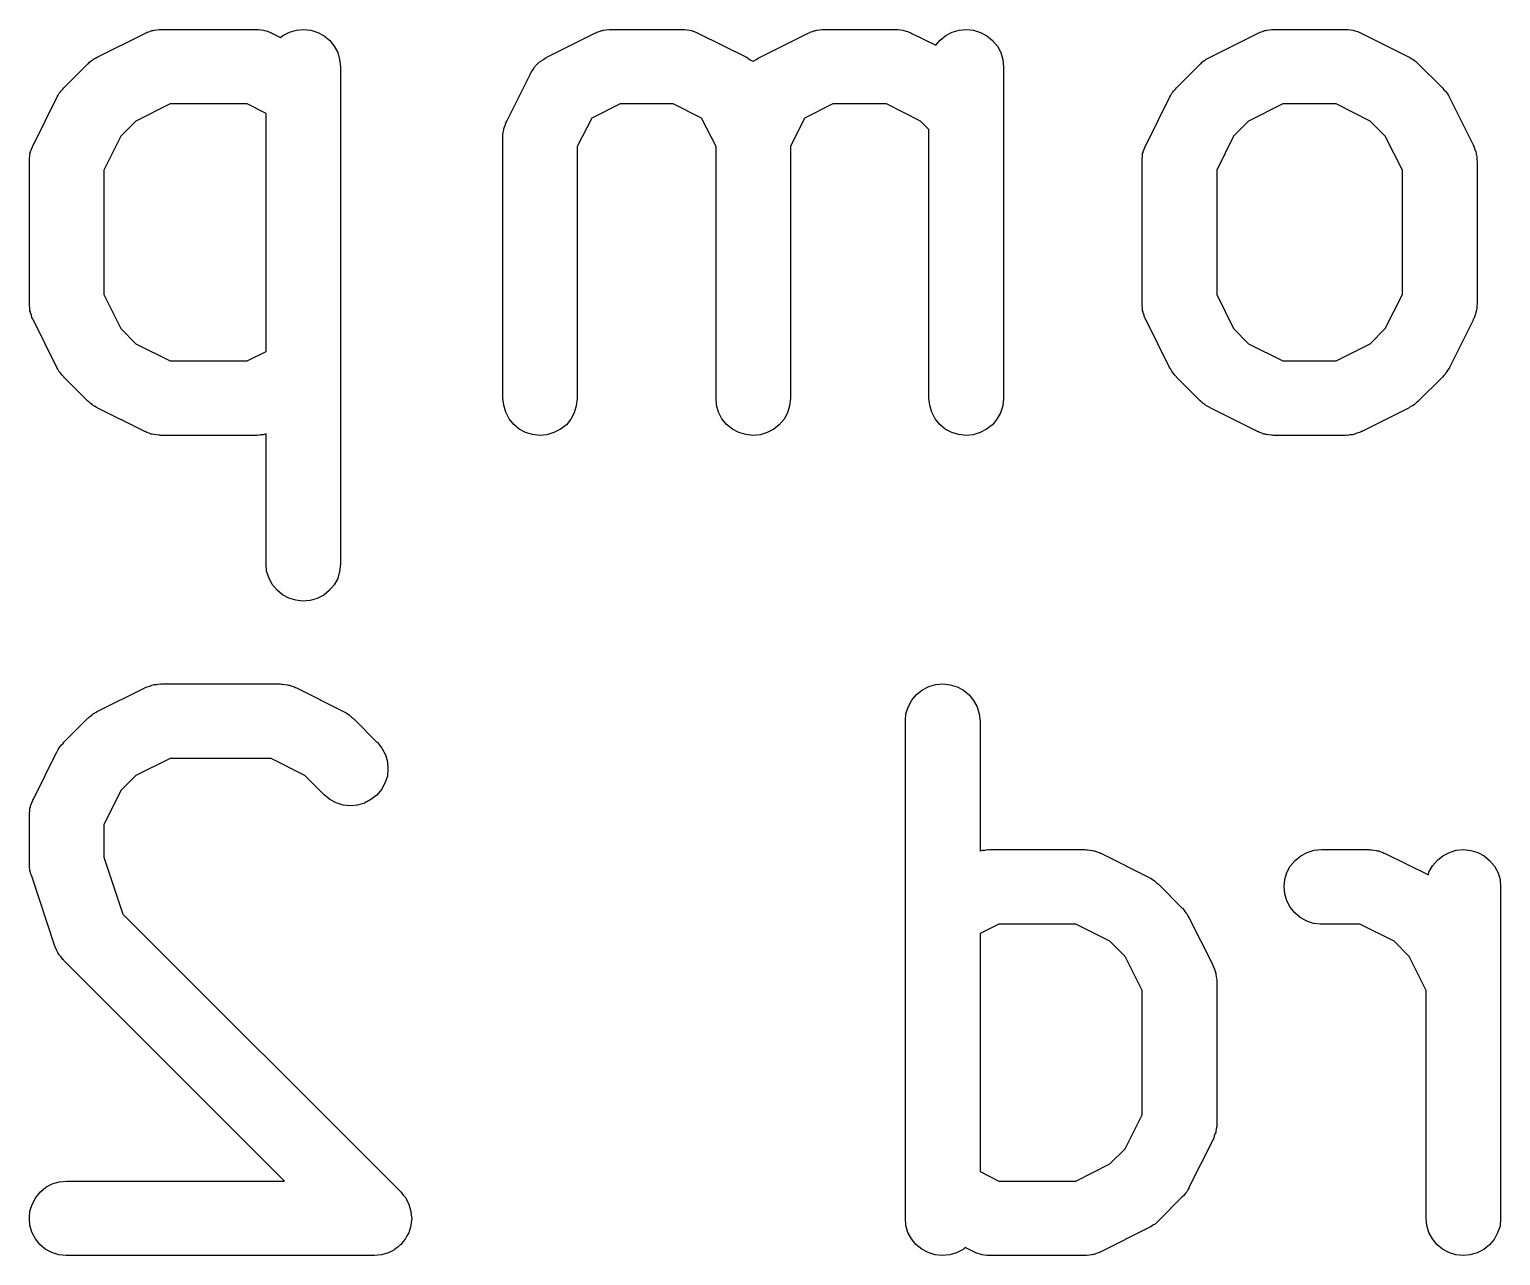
# Model space of a CAD drawing. Extents: x 100.5 to 168, y -113.9 to -51.5.
# Drawn here: x 110.491 to 113.45, y -81.462 to -78.996 of the extents above; entities that cross this region are included whole.
import ezdxf

# ---------------------------------------------------------------- set-up
doc = ezdxf.new("R2010")
doc.units = 0
doc.layers.add('BLACK', color=7, linetype='CONTINUOUS')

msp = doc.modelspace()

# ---------------------------------------------------------------- linework, layer by layer
at = {"layer": 'BLACK', "linetype": 'CONTINUOUS'}
for p, q in [((110.627, -79.0513), (110.723, -79.0036)), ((110.723, -79.0036), (110.724, -79.0032)), ((110.724, -79.0032), (110.726, -79.0024)), ((110.726, -79.0024), (110.728, -79.0014)), ((110.728, -79.0014), (110.733, -78.9999)), ((110.733, -78.9999), (110.737, -78.9981)), ((110.737, -78.9981), (110.74, -78.9978)), ((110.74, -78.9978), (110.742, -78.9971)), ((110.742, -78.9971), (110.747, -78.9966)), ((110.747, -78.9966), (110.752, -78.9958)), ((110.752, -78.9958), (110.754, -78.9959)), ((110.754, -78.9959), (110.756, -78.9957)), ((110.756, -78.9957), (110.947, -78.9957)), ((110.947, -78.9957), (110.948, -78.9957)), ((110.948, -78.9957), (110.95, -78.996)), ((110.95, -78.996), (110.952, -78.9959)), ((110.952, -78.9959), (110.957, -78.9968)), ((110.957, -78.9968), (110.962, -78.9974)), ((110.962, -78.9974), (110.964, -78.998)), ((110.964, -78.998), (110.967, -78.9984)), ((110.967, -78.9984), (110.971, -79.0002)), ((110.971, -79.0002), (110.976, -79.0018)), ((110.976, -79.0018), (110.978, -79.0028)), ((110.978, -79.0028), (110.98, -79.0036)), ((110.98, -79.0036), (110.996, -79.0117)), ((111.001, -79.008), (111.014, -79.0012)), ((111.014, -79.0012), (111.028, -78.997)), ((111.028, -78.997), (111.042, -78.9957)), ((111.042, -78.9957), (111.057, -78.9972)), ((111.057, -78.9972), (111.071, -79.0016)), ((111.071, -79.0016), (111.084, -79.0085)), ((111.532, -79.0513), (111.627, -79.0036)), ((111.627, -79.0036), (111.628, -79.0032)), ((111.628, -79.0032), (111.63, -79.0024)), ((111.63, -79.0024), (111.632, -79.0014)), ((111.632, -79.0014), (111.637, -78.9999)), ((111.637, -78.9999), (111.642, -78.9981)), ((111.642, -78.9981), (111.644, -78.9978)), ((111.644, -78.9978), (111.646, -78.9971)), ((111.646, -78.9971), (111.651, -78.9966)), ((111.651, -78.9966), (111.657, -78.9958)), ((111.657, -78.9958), (111.659, -78.9959)), ((111.659, -78.9959), (111.661, -78.9957)), ((111.661, -78.9957), (111.804, -78.9957)), ((111.804, -78.9957), (111.805, -78.9957)), ((111.805, -78.9957), (111.807, -78.996)), ((111.807, -78.996), (111.809, -78.9959)), ((111.809, -78.9959), (111.814, -78.9968)), ((111.814, -78.9968), (111.819, -78.9974)), ((111.819, -78.9974), (111.822, -78.998)), ((111.822, -78.998), (111.824, -78.9984)), ((111.824, -78.9984), (111.828, -79.0002)), ((111.828, -79.0002), (111.833, -79.0018)), ((111.833, -79.0018), (111.835, -79.0028)), ((111.835, -79.0028), (111.837, -79.0036)), ((111.837, -79.0036), (111.933, -79.0513)), ((111.961, -79.0513), (112.056, -79.0036)), ((112.056, -79.0036), (112.057, -79.0032)), ((112.057, -79.0032), (112.059, -79.0024)), ((112.059, -79.0024), (112.061, -79.0014)), ((112.061, -79.0014), (112.066, -78.9999)), ((112.066, -78.9999), (112.071, -78.9981)), ((112.071, -78.9981), (112.073, -78.9978)), ((112.073, -78.9978), (112.075, -78.9971)), ((112.075, -78.9971), (112.08, -78.9966)), ((112.08, -78.9966), (112.085, -78.9958)), ((112.085, -78.9958), (112.087, -78.9959)), ((112.087, -78.9959), (112.09, -78.9957)), ((112.09, -78.9957), (112.232, -78.9957)), ((112.232, -78.9957), (112.233, -78.9957)), ((112.233, -78.9957), (112.236, -78.996)), ((112.236, -78.996), (112.238, -78.9959)), ((112.238, -78.9959), (112.243, -78.9968)), ((112.243, -78.9968), (112.248, -78.9974)), ((112.248, -78.9974), (112.25, -78.998)), ((112.25, -78.998), (112.252, -78.9984)), ((112.252, -78.9984), (112.257, -79.0002)), ((112.257, -79.0002), (112.262, -79.0018)), ((112.262, -79.0018), (112.264, -79.0028)), ((112.264, -79.0028), (112.266, -79.0036)), ((112.266, -79.0036), (112.314, -79.0276)), ((112.334, -79.008), (112.347, -79.0012)), ((112.347, -79.0012), (112.361, -78.997)), ((112.361, -78.997), (112.376, -78.9957)), ((112.376, -78.9957), (112.39, -78.9972)), ((112.39, -78.9972), (112.404, -79.0016)), ((112.404, -79.0016), (112.417, -79.0085)), ((112.866, -79.0513), (112.961, -79.0036)), ((112.961, -79.0036), (112.962, -79.0032)), ((112.962, -79.0032), (112.964, -79.0024)), ((112.964, -79.0024), (112.966, -79.0014)), ((112.966, -79.0014), (112.971, -78.9999)), ((112.971, -78.9999), (112.975, -78.9981)), ((112.975, -78.9981), (112.978, -78.9978)), ((112.978, -78.9978), (112.98, -78.9971)), ((112.98, -78.9971), (112.985, -78.9966)), ((112.985, -78.9966), (112.99, -78.9958)), ((112.99, -78.9958), (112.992, -78.9959)), ((112.992, -78.9959), (112.994, -78.9957)), ((112.994, -78.9957), (113.137, -78.9957)), ((113.137, -78.9957), (113.138, -78.9957)), ((113.138, -78.9957), (113.14, -78.996)), ((113.14, -78.996), (113.143, -78.9959)), ((113.143, -78.9959), (113.148, -78.9968)), ((113.148, -78.9968), (113.153, -78.9974)), ((113.153, -78.9974), (113.155, -78.998)), ((113.155, -78.998), (113.157, -78.9984)), ((113.157, -78.9984), (113.162, -79.0002)), ((113.162, -79.0002), (113.167, -79.0018)), ((113.167, -79.0018), (113.169, -79.0028)), ((113.169, -79.0028), (113.171, -79.0036)), ((113.171, -79.0036), (113.266, -79.0513)), ((110.996, -79.0117), (111.001, -79.008)), ((111.084, -79.0085), (111.095, -79.0179)), ((111.095, -79.0179), (111.104, -79.0292)), ((111.104, -79.0292), (111.111, -79.0421)), ((112.314, -79.0276), (112.323, -79.0171)), ((112.323, -79.0171), (112.334, -79.008)), ((112.417, -79.0085), (112.428, -79.0179)), ((112.428, -79.0179), (112.438, -79.0292)), ((112.438, -79.0292), (112.445, -79.0421)), ((110.609, -79.0646), (110.612, -79.0619)), ((110.612, -79.0619), (110.615, -79.059)), ((110.615, -79.059), (110.618, -79.0574)), ((110.618, -79.0574), (110.62, -79.0554)), ((110.62, -79.0554), (110.624, -79.0535)), ((110.624, -79.0535), (110.627, -79.0513)), ((111.111, -79.0421), (111.115, -79.0561)), ((111.115, -79.0561), (111.117, -79.0707)), ((111.513, -79.0652), (111.517, -79.0611)), ((111.517, -79.0611), (111.519, -79.0602)), ((111.519, -79.0602), (111.52, -79.059)), ((111.52, -79.059), (111.525, -79.056)), ((111.525, -79.056), (111.529, -79.0528)), ((111.529, -79.0528), (111.531, -79.0521)), ((111.531, -79.0521), (111.532, -79.0513)), ((111.933, -79.0513), (111.934, -79.0517)), ((111.934, -79.0517), (111.935, -79.0526)), ((111.935, -79.0526), (111.936, -79.0533)), ((111.936, -79.0533), (111.941, -79.0566)), ((111.941, -79.0566), (111.946, -79.0597)), ((111.946, -79.0597), (111.947, -79.0605)), ((111.947, -79.0602), (111.948, -79.059)), ((111.947, -79.0605), (111.947, -79.0602)), ((111.948, -79.059), (111.953, -79.056)), ((111.953, -79.056), (111.958, -79.0528)), ((111.958, -79.0528), (111.959, -79.0521)), ((111.959, -79.0521), (111.961, -79.0513)), ((112.445, -79.0421), (112.449, -79.0561)), ((112.449, -79.0561), (112.45, -79.0707)), ((112.847, -79.0646), (112.85, -79.0619)), ((112.85, -79.0619), (112.853, -79.059)), ((112.853, -79.059), (112.856, -79.0574)), ((112.856, -79.0574), (112.858, -79.0554)), ((112.858, -79.0554), (112.862, -79.0535)), ((112.862, -79.0535), (112.866, -79.0513)), ((113.266, -79.0513), (113.267, -79.0517)), ((113.267, -79.0517), (113.27, -79.054)), ((113.27, -79.054), (113.274, -79.056)), ((113.274, -79.056), (113.277, -79.058)), ((113.277, -79.058), (113.279, -79.0597)), ((113.279, -79.0597), (113.282, -79.0626)), ((113.282, -79.0626), (113.285, -79.0653)), ((110.56, -79.1129), (110.608, -79.0653)), ((110.608, -79.0653), (110.609, -79.0646)), ((111.117, -79.0707), (111.117, -80.0707)), ((111.451, -79.18), (111.499, -79.0848)), ((111.499, -79.0839), (111.5, -79.0825)), ((111.499, -79.0848), (111.499, -79.0839)), ((111.5, -79.0825), (111.501, -79.081)), ((111.501, -79.081), (111.504, -79.0764)), ((111.504, -79.0764), (111.507, -79.0716)), ((111.507, -79.0716), (111.508, -79.0704)), ((111.508, -79.0704), (111.509, -79.0691)), ((111.509, -79.0691), (111.513, -79.0652)), ((112.45, -79.0707), (112.45, -79.7374)), ((112.798, -79.1129), (112.846, -79.0653)), ((112.846, -79.0653), (112.847, -79.0646)), ((113.285, -79.0653), (113.333, -79.1129)), ((110.551, -79.1242), (110.553, -79.1218)), ((110.553, -79.1218), (110.555, -79.1192)), ((110.555, -79.1192), (110.558, -79.1162)), ((110.558, -79.1162), (110.56, -79.1129)), ((112.789, -79.1242), (112.791, -79.1218)), ((112.791, -79.1218), (112.793, -79.1192)), ((112.793, -79.1192), (112.796, -79.1162)), ((112.796, -79.1162), (112.798, -79.1129)), ((113.333, -79.1129), (113.334, -79.1137)), ((113.334, -79.1137), (113.336, -79.117)), ((113.336, -79.117), (113.339, -79.12)), ((113.339, -79.12), (113.341, -79.1227)), ((113.341, -79.1227), (113.343, -79.1251)), ((110.499, -79.2276), (110.546, -79.1324)), ((110.546, -79.1324), (110.547, -79.1315)), ((110.547, -79.1315), (110.549, -79.1279)), ((110.549, -79.1279), (110.551, -79.1242)), ((110.774, -79.1457), (110.705, -79.18)), ((110.929, -79.1457), (110.774, -79.1457)), ((110.967, -79.1647), (110.929, -79.1457)), ((111.679, -79.1457), (111.622, -79.1742)), ((111.786, -79.1457), (111.679, -79.1457)), ((111.843, -79.1742), (111.786, -79.1457)), ((112.107, -79.1457), (112.05, -79.1742)), ((112.215, -79.1457), (112.107, -79.1457)), ((112.283, -79.18), (112.215, -79.1457)), ((112.737, -79.2276), (112.784, -79.1324)), ((112.784, -79.1324), (112.785, -79.1315)), ((112.785, -79.1315), (112.787, -79.1279)), ((112.787, -79.1279), (112.789, -79.1242)), ((113.012, -79.1457), (112.943, -79.18)), ((113.119, -79.1457), (113.012, -79.1457)), ((113.188, -79.18), (113.119, -79.1457)), ((113.343, -79.1251), (113.345, -79.1288)), ((113.345, -79.1288), (113.347, -79.1324)), ((113.347, -79.1324), (113.395, -79.2276)), ((110.705, -79.18), (110.675, -79.2104)), ((110.967, -79.6434), (110.967, -79.1647)), ((111.449, -79.184), (111.45, -79.1821)), ((111.45, -79.1821), (111.451, -79.18)), ((111.622, -79.1742), (111.593, -79.2313)), ((111.872, -79.2313), (111.843, -79.1742)), ((112.05, -79.1742), (112.022, -79.2313)), ((112.3, -79.197), (112.283, -79.18)), ((112.943, -79.18), (112.913, -79.2104)), ((113.218, -79.2104), (113.188, -79.18)), ((110.675, -79.2104), (110.641, -79.2789)), ((111.443, -79.2081), (111.444, -79.2031)), ((111.443, -79.2103), (111.443, -79.2081)), ((111.443, -79.2125), (111.443, -79.2103)), ((111.444, -79.2031), (111.445, -79.198)), ((111.445, -79.1959), (111.446, -79.1937)), ((111.445, -79.198), (111.445, -79.1959)), ((111.446, -79.1937), (111.448, -79.1889)), ((111.448, -79.1889), (111.449, -79.184)), ((112.3, -79.7374), (112.3, -79.197)), ((112.913, -79.2104), (112.879, -79.2789)), ((113.253, -79.2789), (113.218, -79.2104)), ((110.493, -79.2413), (110.495, -79.2365)), ((110.493, -79.2435), (110.493, -79.2413)), ((110.495, -79.2365), (110.497, -79.2316)), ((110.497, -79.2316), (110.498, -79.2297)), ((110.498, -79.2297), (110.499, -79.2276)), ((111.443, -79.2136), (111.443, -79.2125)), ((111.443, -79.7374), (111.443, -79.2136)), ((111.593, -79.2313), (111.593, -79.7374)), ((111.872, -79.7374), (111.872, -79.2313)), ((112.022, -79.2313), (112.022, -79.7374)), ((112.731, -79.2413), (112.733, -79.2365)), ((112.731, -79.2435), (112.731, -79.2413)), ((112.733, -79.2365), (112.735, -79.2316)), ((112.735, -79.2316), (112.736, -79.2297)), ((112.736, -79.2297), (112.737, -79.2276)), ((113.395, -79.2276), (113.395, -79.2286)), ((113.395, -79.2286), (113.396, -79.2307)), ((113.396, -79.2307), (113.397, -79.2326)), ((113.397, -79.2326), (113.398, -79.2375)), ((113.398, -79.2375), (113.4, -79.2423)), ((110.491, -79.2557), (110.492, -79.2507)), ((110.491, -79.2579), (110.491, -79.2557)), ((110.491, -79.2601), (110.491, -79.2579)), ((110.491, -79.2612), (110.491, -79.2601)), ((110.491, -79.5469), (110.491, -79.2612)), ((110.492, -79.2456), (110.493, -79.2435)), ((110.492, -79.2507), (110.492, -79.2456)), ((112.729, -79.2557), (112.73, -79.2507)), ((112.729, -79.2579), (112.729, -79.2557)), ((112.729, -79.2601), (112.729, -79.2579)), ((112.729, -79.2612), (112.729, -79.2601)), ((112.729, -79.5469), (112.729, -79.2612)), ((112.73, -79.2456), (112.731, -79.2435)), ((112.73, -79.2507), (112.73, -79.2456)), ((113.4, -79.2423), (113.401, -79.2445)), ((113.401, -79.2445), (113.401, -79.2466)), ((113.401, -79.2466), (113.402, -79.2517)), ((113.402, -79.2517), (113.402, -79.2568)), ((113.402, -79.2568), (113.402, -79.259)), ((113.402, -79.259), (113.403, -79.2612)), ((113.403, -79.2612), (113.403, -79.5469)), ((110.641, -79.2789), (110.641, -79.5292)), ((112.879, -79.2789), (112.879, -79.5292)), ((113.253, -79.5292), (113.253, -79.2789)), ((110.641, -79.5292), (110.675, -79.5977)), ((112.879, -79.5292), (112.913, -79.5977)), ((113.218, -79.5977), (113.253, -79.5292)), ((110.491, -79.5491), (110.491, -79.5469)), ((110.491, -79.5513), (110.491, -79.5491)), ((110.492, -79.5564), (110.491, -79.5513)), ((110.492, -79.5615), (110.492, -79.5564)), ((110.493, -79.5636), (110.492, -79.5615)), ((110.493, -79.5658), (110.493, -79.5636)), ((110.495, -79.5706), (110.493, -79.5658)), ((112.729, -79.5491), (112.729, -79.5469)), ((112.729, -79.5513), (112.729, -79.5491)), ((112.73, -79.5564), (112.729, -79.5513)), ((112.73, -79.5615), (112.73, -79.5564)), ((112.731, -79.5636), (112.73, -79.5615)), ((112.731, -79.5658), (112.731, -79.5636)), ((112.733, -79.5706), (112.731, -79.5658)), ((113.4, -79.5668), (113.398, -79.5716)), ((113.401, -79.5625), (113.4, -79.5646)), ((113.4, -79.5646), (113.4, -79.5668)), ((113.402, -79.5574), (113.401, -79.5625)), ((113.403, -79.548), (113.402, -79.5501)), ((113.402, -79.5501), (113.402, -79.5524)), ((113.402, -79.5524), (113.402, -79.5574)), ((113.403, -79.5469), (113.403, -79.548)), ((110.496, -79.5755), (110.495, -79.5706)), ((110.497, -79.5774), (110.496, -79.5755)), ((110.498, -79.5795), (110.497, -79.5774)), ((110.499, -79.5804), (110.498, -79.5795)), ((110.546, -79.6757), (110.499, -79.5804)), ((112.734, -79.5755), (112.733, -79.5706)), ((112.736, -79.5774), (112.734, -79.5755)), ((112.736, -79.5795), (112.736, -79.5774)), ((112.737, -79.5804), (112.736, -79.5795)), ((112.784, -79.6757), (112.737, -79.5804)), ((113.395, -79.5804), (113.347, -79.6757)), ((113.397, -79.5764), (113.395, -79.5784)), ((113.395, -79.5784), (113.395, -79.5804)), ((113.398, -79.5716), (113.397, -79.5764)), ((110.675, -79.5977), (110.705, -79.6281)), ((112.913, -79.5977), (112.943, -79.6281)), ((113.188, -79.6281), (113.218, -79.5977)), ((110.705, -79.6281), (110.774, -79.6624)), ((110.929, -79.6624), (110.967, -79.6434)), ((112.943, -79.6281), (113.012, -79.6624)), ((113.119, -79.6624), (113.188, -79.6281)), ((110.548, -79.6793), (110.546, -79.6757)), ((110.55, -79.683), (110.548, -79.6793)), ((110.552, -79.6854), (110.55, -79.683)), ((110.554, -79.6881), (110.552, -79.6854)), ((110.774, -79.6624), (110.929, -79.6624)), ((112.787, -79.6793), (112.784, -79.6757)), ((112.789, -79.683), (112.787, -79.6793)), ((112.79, -79.6854), (112.789, -79.683)), ((112.792, -79.6881), (112.79, -79.6854)), ((113.012, -79.6624), (113.119, -79.6624)), ((113.342, -79.6839), (113.34, -79.6863)), ((113.344, -79.6802), (113.342, -79.6839)), ((113.347, -79.6766), (113.344, -79.6802)), ((113.347, -79.6757), (113.347, -79.6766)), ((110.557, -79.6911), (110.554, -79.6881)), ((110.56, -79.6944), (110.557, -79.6911)), ((110.56, -79.6952), (110.56, -79.6944)), ((110.608, -79.7428), (110.56, -79.6952)), ((112.795, -79.6911), (112.792, -79.6881)), ((112.798, -79.6944), (112.795, -79.6911)), ((112.798, -79.6952), (112.798, -79.6944)), ((112.846, -79.7428), (112.798, -79.6952)), ((113.333, -79.6952), (113.285, -79.7428)), ((113.336, -79.6919), (113.333, -79.6952)), ((113.339, -79.6889), (113.336, -79.6919)), ((113.34, -79.6863), (113.339, -79.6889)), ((110.611, -79.7455), (110.608, -79.7428)), ((111.445, -79.7519), (111.443, -79.7374)), ((111.593, -79.7384), (111.591, -79.753)), ((111.593, -79.7374), (111.593, -79.7384)), ((111.873, -79.7519), (111.872, -79.7374)), ((112.022, -79.7384), (112.02, -79.753)), ((112.022, -79.7374), (112.022, -79.7384)), ((112.302, -79.7519), (112.3, -79.7374)), ((112.45, -79.7384), (112.449, -79.753)), ((112.45, -79.7374), (112.45, -79.7384)), ((112.849, -79.7455), (112.846, -79.7428)), ((113.285, -79.7435), (113.281, -79.7462)), ((113.285, -79.7428), (113.285, -79.7435)), ((110.614, -79.7484), (110.611, -79.7455)), ((110.617, -79.7501), (110.614, -79.7484)), ((110.619, -79.7521), (110.617, -79.7501)), ((110.623, -79.7541), (110.619, -79.7521)), ((110.626, -79.7564), (110.623, -79.7541)), ((110.627, -79.7568), (110.626, -79.7564)), ((110.723, -79.8045), (110.627, -79.7568)), ((111.449, -79.766), (111.445, -79.7519)), ((111.456, -79.7789), (111.449, -79.766)), ((111.587, -79.7669), (111.58, -79.7798)), ((111.591, -79.753), (111.587, -79.7669)), ((111.877, -79.766), (111.873, -79.7519)), ((111.884, -79.7789), (111.877, -79.766)), ((112.016, -79.7669), (112.009, -79.7798)), ((112.02, -79.753), (112.016, -79.7669)), ((112.306, -79.766), (112.302, -79.7519)), ((112.313, -79.7789), (112.306, -79.766)), ((112.444, -79.7669), (112.437, -79.7798)), ((112.449, -79.753), (112.444, -79.7669)), ((112.852, -79.7484), (112.849, -79.7455)), ((112.855, -79.7501), (112.852, -79.7484)), ((112.857, -79.7521), (112.855, -79.7501)), ((112.861, -79.7541), (112.857, -79.7521)), ((112.865, -79.7564), (112.861, -79.7541)), ((112.866, -79.7568), (112.865, -79.7564)), ((112.961, -79.8045), (112.866, -79.7568)), ((113.266, -79.7568), (113.171, -79.8045)), ((113.269, -79.7546), (113.266, -79.7568)), ((113.273, -79.7527), (113.269, -79.7546)), ((113.276, -79.7507), (113.273, -79.7527)), ((113.278, -79.7491), (113.276, -79.7507)), ((113.281, -79.7462), (113.278, -79.7491)), ((111.465, -79.7902), (111.456, -79.7789)), ((111.476, -79.7996), (111.465, -79.7902)), ((111.489, -79.8065), (111.476, -79.7996)), ((111.559, -79.8001), (111.546, -79.8069)), ((111.571, -79.791), (111.559, -79.8001)), ((111.58, -79.7798), (111.571, -79.791)), ((111.893, -79.7902), (111.884, -79.7789)), ((111.905, -79.7996), (111.893, -79.7902)), ((111.918, -79.8065), (111.905, -79.7996)), ((111.988, -79.8001), (111.975, -79.8069)), ((111.999, -79.791), (111.988, -79.8001)), ((112.009, -79.7798), (111.999, -79.791)), ((112.322, -79.7902), (112.313, -79.7789)), ((112.333, -79.7996), (112.322, -79.7902)), ((112.346, -79.8065), (112.333, -79.7996)), ((112.416, -79.8001), (112.403, -79.8069)), ((112.428, -79.791), (112.416, -79.8001)), ((112.437, -79.7798), (112.428, -79.791)), ((110.725, -79.8053), (110.723, -79.8045)), ((110.727, -79.8063), (110.725, -79.8053)), ((110.732, -79.8079), (110.727, -79.8063)), ((110.736, -79.8097), (110.732, -79.8079)), ((110.738, -79.8101), (110.736, -79.8097)), ((110.741, -79.8107), (110.738, -79.8101)), ((110.746, -79.8113), (110.741, -79.8107)), ((110.751, -79.8122), (110.746, -79.8113)), ((110.753, -79.8121), (110.751, -79.8122)), ((110.755, -79.8124), (110.753, -79.8121)), ((110.756, -79.8124), (110.755, -79.8124)), ((110.947, -79.8124), (110.756, -79.8124)), ((110.949, -79.8122), (110.947, -79.8124)), ((110.951, -79.8123), (110.949, -79.8122)), ((110.956, -79.8115), (110.951, -79.8123)), ((110.961, -79.811), (110.956, -79.8115)), ((110.963, -79.8103), (110.961, -79.811)), ((110.966, -79.81), (110.963, -79.8103)), ((110.967, -79.8095), (110.966, -79.81)), ((110.967, -80.0707), (110.967, -79.8095)), ((111.503, -79.8108), (111.489, -79.8065)), ((111.518, -79.8124), (111.503, -79.8108)), ((111.532, -79.8111), (111.518, -79.8124)), ((111.546, -79.8069), (111.532, -79.8111)), ((111.932, -79.8108), (111.918, -79.8065)), ((111.946, -79.8124), (111.932, -79.8108)), ((111.961, -79.8111), (111.946, -79.8124)), ((111.975, -79.8069), (111.961, -79.8111)), ((112.36, -79.8108), (112.346, -79.8065)), ((112.375, -79.8124), (112.36, -79.8108)), ((112.389, -79.8111), (112.375, -79.8124)), ((112.403, -79.8069), (112.389, -79.8111)), ((112.963, -79.8053), (112.961, -79.8045)), ((112.965, -79.8063), (112.963, -79.8053)), ((112.97, -79.8079), (112.965, -79.8063)), ((112.974, -79.8097), (112.97, -79.8079)), ((112.977, -79.8101), (112.974, -79.8097)), ((112.979, -79.8107), (112.977, -79.8101)), ((112.984, -79.8113), (112.979, -79.8107)), ((112.989, -79.8122), (112.984, -79.8113)), ((112.991, -79.8121), (112.989, -79.8122)), ((112.993, -79.8124), (112.991, -79.8121)), ((112.994, -79.8124), (112.993, -79.8124)), ((113.137, -79.8124), (112.994, -79.8124)), ((113.139, -79.8122), (113.137, -79.8124)), ((113.142, -79.8123), (113.139, -79.8122)), ((113.147, -79.8115), (113.142, -79.8123)), ((113.152, -79.811), (113.147, -79.8115)), ((113.154, -79.8103), (113.152, -79.811)), ((113.156, -79.81), (113.154, -79.8103)), ((113.161, -79.8082), (113.156, -79.81)), ((113.166, -79.8067), (113.161, -79.8082)), ((113.168, -79.8057), (113.166, -79.8067)), ((113.17, -79.8049), (113.168, -79.8057)), ((113.171, -79.8045), (113.17, -79.8049)), ((110.968, -80.0853), (110.967, -80.0707)), ((110.973, -80.0993), (110.968, -80.0853)), ((110.979, -80.1122), (110.973, -80.0993)), ((111.115, -80.0863), (111.111, -80.1003)), ((111.117, -80.0718), (111.115, -80.0863)), ((111.117, -80.0707), (111.117, -80.0718)), ((110.989, -80.1236), (110.979, -80.1122)), ((111, -80.1329), (110.989, -80.1236)), ((111.094, -80.1243), (111.083, -80.1335)), ((111.104, -80.1131), (111.094, -80.1243)), ((111.111, -80.1003), (111.104, -80.1131)), ((111.013, -80.1399), (111, -80.1329)), ((111.027, -80.1442), (111.013, -80.1399)), ((111.041, -80.1457), (111.027, -80.1442)), ((111.056, -80.1444), (111.041, -80.1457)), ((111.07, -80.1403), (111.056, -80.1444)), ((111.083, -80.1335), (111.07, -80.1403)), ((110.627, -80.3679), (110.723, -80.3203)), ((110.723, -80.3203), (110.724, -80.3198)), ((110.724, -80.3198), (110.726, -80.3191)), ((110.726, -80.3191), (110.728, -80.318)), ((110.728, -80.318), (110.733, -80.3166)), ((110.733, -80.3166), (110.737, -80.3148)), ((110.737, -80.3148), (110.74, -80.3144)), ((110.74, -80.3144), (110.742, -80.3138)), ((110.742, -80.3138), (110.747, -80.3133)), ((110.747, -80.3133), (110.752, -80.3125)), ((110.752, -80.3125), (110.754, -80.3126)), ((110.754, -80.3126), (110.756, -80.3124)), ((110.756, -80.3124), (110.994, -80.3124)), ((110.994, -80.3124), (110.995, -80.3124)), ((110.995, -80.3124), (110.998, -80.3126)), ((110.998, -80.3126), (111, -80.3126)), ((111, -80.3126), (111.005, -80.3134)), ((111.005, -80.3134), (111.01, -80.314)), ((111.01, -80.314), (111.012, -80.3147)), ((111.012, -80.3147), (111.014, -80.3151)), ((111.014, -80.3151), (111.019, -80.3169)), ((111.019, -80.3169), (111.024, -80.3184)), ((111.024, -80.3184), (111.026, -80.3195)), ((111.026, -80.3195), (111.028, -80.3203)), ((111.028, -80.3203), (111.123, -80.3679)), ((112.266, -80.345), (112.275, -80.3338)), ((112.275, -80.3338), (112.287, -80.3246)), ((112.287, -80.3246), (112.3, -80.3178)), ((112.3, -80.3178), (112.314, -80.3137)), ((112.314, -80.3137), (112.328, -80.3124)), ((112.328, -80.3124), (112.343, -80.3139)), ((112.343, -80.3139), (112.357, -80.3182)), ((112.357, -80.3182), (112.37, -80.3252)), ((112.37, -80.3252), (112.381, -80.3345)), ((112.381, -80.3345), (112.39, -80.3459)), ((112.254, -80.3718), (112.259, -80.3578)), ((112.259, -80.3578), (112.266, -80.345)), ((112.39, -80.3459), (112.397, -80.3588)), ((112.397, -80.3588), (112.401, -80.3728)), ((110.56, -80.4296), (110.608, -80.382)), ((110.608, -80.382), (110.609, -80.3812)), ((110.609, -80.3812), (110.612, -80.3786)), ((110.612, -80.3786), (110.615, -80.3757)), ((110.615, -80.3757), (110.618, -80.374)), ((110.618, -80.374), (110.62, -80.3721)), ((110.62, -80.3721), (110.624, -80.3702)), ((110.624, -80.3702), (110.627, -80.3679)), ((111.123, -80.3679), (111.124, -80.3684)), ((111.124, -80.3684), (111.128, -80.3707)), ((111.128, -80.3707), (111.131, -80.3727)), ((111.131, -80.3727), (111.134, -80.3747)), ((111.134, -80.3747), (111.136, -80.3764)), ((111.136, -80.3764), (111.139, -80.3793)), ((111.139, -80.3793), (111.143, -80.382)), ((111.143, -80.382), (111.19, -80.4296)), ((112.253, -80.3863), (112.254, -80.3718)), ((112.253, -80.3874), (112.253, -80.3863)), ((112.253, -81.3874), (112.253, -80.3874)), ((112.401, -80.3728), (112.403, -80.3874)), ((112.403, -80.3874), (112.403, -80.6486)), ((110.499, -80.5443), (110.546, -80.4491)), ((110.546, -80.4491), (110.547, -80.4481)), ((110.547, -80.4481), (110.549, -80.4446)), ((110.549, -80.4446), (110.551, -80.4409)), ((110.551, -80.4409), (110.553, -80.4385)), ((110.553, -80.4385), (110.555, -80.4359)), ((110.555, -80.4359), (110.558, -80.4328)), ((110.558, -80.4328), (110.56, -80.4296)), ((111.19, -80.4296), (111.191, -80.4303)), ((111.191, -80.4303), (111.2, -80.4418)), ((111.2, -80.4418), (111.207, -80.4548)), ((111.207, -80.4548), (111.211, -80.4688)), ((110.774, -80.4624), (110.705, -80.4966)), ((110.977, -80.4624), (110.774, -80.4624)), ((111.045, -80.4966), (110.977, -80.4624)), ((111.211, -80.4688), (111.212, -80.4834)), ((111.212, -80.4834), (111.211, -80.498)), ((110.705, -80.4966), (110.675, -80.527)), ((111.084, -80.5357), (111.045, -80.4966)), ((111.206, -80.5119), (111.199, -80.5248)), ((111.211, -80.498), (111.206, -80.5119)), ((110.675, -80.527), (110.641, -80.5956)), ((111.095, -80.5449), (111.084, -80.5357)), ((111.19, -80.536), (111.178, -80.5452)), ((111.199, -80.5248), (111.19, -80.536)), ((110.491, -80.5724), (110.492, -80.5674)), ((110.491, -80.5746), (110.491, -80.5724)), ((110.492, -80.5623), (110.493, -80.5602)), ((110.492, -80.5674), (110.492, -80.5623)), ((110.493, -80.558), (110.495, -80.5532)), ((110.493, -80.5602), (110.493, -80.558)), ((110.495, -80.5532), (110.497, -80.5483)), ((110.497, -80.5483), (110.498, -80.5464)), ((110.498, -80.5464), (110.499, -80.5443)), ((111.108, -80.5519), (111.095, -80.5449)), ((111.122, -80.5561), (111.108, -80.5519)), ((111.137, -80.5576), (111.122, -80.5561)), ((111.151, -80.5562), (111.137, -80.5576)), ((111.165, -80.5521), (111.151, -80.5562)), ((111.178, -80.5452), (111.165, -80.5521)), ((110.491, -80.5768), (110.491, -80.5746)), ((110.491, -80.5779), (110.491, -80.5768)), ((110.491, -80.6731), (110.491, -80.5779)), ((110.641, -80.5956), (110.641, -80.6609)), ((110.641, -80.6609), (110.679, -80.7754)), ((112.403, -80.6486), (112.404, -80.6481)), ((112.404, -80.6481), (112.406, -80.6478)), ((112.406, -80.6478), (112.408, -80.6471)), ((112.408, -80.6471), (112.413, -80.6466)), ((112.413, -80.6466), (112.418, -80.6458)), ((112.418, -80.6458), (112.421, -80.6459)), ((112.421, -80.6459), (112.423, -80.6457)), ((112.423, -80.6457), (112.613, -80.6457)), ((112.613, -80.6457), (112.614, -80.6457)), ((112.614, -80.6457), (112.617, -80.646)), ((112.617, -80.646), (112.619, -80.6459)), ((112.619, -80.6459), (112.624, -80.6468)), ((112.624, -80.6468), (112.629, -80.6474)), ((112.629, -80.6474), (112.631, -80.648)), ((112.631, -80.648), (112.633, -80.6484)), ((112.633, -80.6484), (112.638, -80.6502)), ((112.638, -80.6502), (112.643, -80.6518)), ((112.643, -80.6518), (112.645, -80.6528)), ((112.645, -80.6528), (112.647, -80.6536)), ((112.647, -80.6536), (112.742, -80.7013)), ((113.037, -80.6675), (113.048, -80.6582)), ((113.048, -80.6582), (113.061, -80.6514)), ((113.061, -80.6514), (113.075, -80.6471)), ((113.075, -80.6471), (113.09, -80.6457)), ((113.09, -80.6457), (113.185, -80.6457)), ((113.185, -80.6457), (113.186, -80.6457)), ((113.186, -80.6457), (113.188, -80.646)), ((113.188, -80.646), (113.19, -80.6459)), ((113.19, -80.6459), (113.195, -80.6468)), ((113.195, -80.6468), (113.2, -80.6474)), ((113.2, -80.6474), (113.202, -80.648)), ((113.202, -80.648), (113.205, -80.6484)), ((113.205, -80.6484), (113.209, -80.6502)), ((113.209, -80.6502), (113.214, -80.6518)), ((113.214, -80.6518), (113.216, -80.6528)), ((113.216, -80.6528), (113.218, -80.6536)), ((113.218, -80.6536), (113.305, -80.6967)), ((113.323, -80.6671), (113.334, -80.658)), ((113.334, -80.658), (113.347, -80.6512)), ((113.347, -80.6512), (113.361, -80.647)), ((113.361, -80.647), (113.376, -80.6457)), ((113.376, -80.6457), (113.39, -80.6472)), ((113.39, -80.6472), (113.404, -80.6516)), ((113.404, -80.6516), (113.417, -80.6585)), ((113.417, -80.6585), (113.428, -80.6679)), ((110.491, -80.6773), (110.491, -80.6731)), ((110.491, -80.6815), (110.491, -80.6773)), ((110.492, -80.6846), (110.491, -80.6815)), ((110.492, -80.6877), (110.492, -80.6846)), ((110.493, -80.6917), (110.492, -80.6877)), ((110.494, -80.6958), (110.493, -80.6917)), ((113.016, -80.7056), (113.02, -80.6916)), ((113.02, -80.6916), (113.027, -80.6788)), ((113.027, -80.6788), (113.037, -80.6675)), ((113.305, -80.6967), (113.306, -80.6912)), ((113.306, -80.6912), (113.313, -80.6783)), ((113.313, -80.6783), (113.323, -80.6671)), ((113.428, -80.6679), (113.438, -80.6792)), ((113.438, -80.6792), (113.445, -80.6921)), ((110.495, -80.6968), (110.494, -80.6958)), ((110.542, -80.8397), (110.495, -80.6968)), ((112.742, -80.7013), (112.743, -80.7017)), ((112.743, -80.7017), (112.747, -80.704)), ((112.747, -80.704), (112.75, -80.706)), ((112.75, -80.706), (112.753, -80.708)), ((112.753, -80.708), (112.755, -80.7097)), ((112.755, -80.7097), (112.758, -80.7126)), ((112.758, -80.7126), (112.762, -80.7153)), ((112.762, -80.7153), (112.809, -80.7629)), ((113.015, -80.7202), (113.016, -80.7056)), ((113.016, -80.7348), (113.015, -80.7202)), ((113.445, -80.6921), (113.449, -80.7061)), ((113.449, -80.7061), (113.45, -80.7207)), ((113.45, -80.7207), (113.45, -81.3874)), ((113.02, -80.7488), (113.016, -80.7348)), ((113.027, -80.7618), (113.02, -80.7488)), ((110.679, -80.7754), (111.238, -81.3343)), ((112.809, -80.7629), (112.81, -80.7637)), ((112.81, -80.7637), (112.813, -80.767)), ((112.813, -80.767), (112.815, -80.77)), ((112.815, -80.77), (112.817, -80.7727)), ((112.817, -80.7727), (112.819, -80.7751)), ((112.819, -80.7751), (112.821, -80.7788)), ((112.821, -80.7788), (112.823, -80.7824)), ((113.036, -80.7732), (113.027, -80.7618)), ((113.047, -80.7826), (113.036, -80.7732)), ((112.441, -80.7957), (112.403, -80.8147)), ((112.596, -80.7957), (112.441, -80.7957)), ((112.664, -80.83), (112.596, -80.7957)), ((112.823, -80.7824), (112.871, -80.8776)), ((113.06, -80.7896), (113.047, -80.7826)), ((113.074, -80.7941), (113.06, -80.7896)), ((113.088, -80.7957), (113.074, -80.7941)), ((113.09, -80.7957), (113.088, -80.7957)), ((113.167, -80.7957), (113.09, -80.7957)), ((113.236, -80.83), (113.167, -80.7957)), ((110.543, -80.8417), (110.542, -80.8397)), ((112.403, -80.8147), (112.403, -81.2934)), ((112.695, -80.8604), (112.664, -80.83)), ((113.266, -80.8604), (113.236, -80.83)), ((110.544, -80.8438), (110.543, -80.8417)), ((110.546, -80.8484), (110.544, -80.8438)), ((110.548, -80.853), (110.546, -80.8484)), ((110.549, -80.8548), (110.548, -80.853)), ((110.55, -80.8568), (110.549, -80.8548)), ((110.554, -80.8608), (110.55, -80.8568)), ((110.557, -80.865), (110.554, -80.8608)), ((110.558, -80.8665), (110.557, -80.865)), ((110.56, -80.8682), (110.558, -80.8665)), ((110.56, -80.869), (110.56, -80.8682)), ((111.004, -81.3124), (110.56, -80.869)), ((112.729, -80.9289), (112.695, -80.8604)), ((113.3, -80.9289), (113.266, -80.8604)), ((112.871, -80.8776), (112.871, -80.8786)), ((112.871, -80.8786), (112.872, -80.8807)), ((112.872, -80.8807), (112.873, -80.8826)), ((112.873, -80.8826), (112.875, -80.8875)), ((112.875, -80.8875), (112.876, -80.8923)), ((112.876, -80.8923), (112.877, -80.8945)), ((112.877, -80.8945), (112.877, -80.8966)), ((112.877, -80.8966), (112.878, -80.9017)), ((112.878, -80.9017), (112.879, -80.9068)), ((112.879, -80.9068), (112.879, -80.909)), ((112.879, -80.909), (112.879, -80.9112)), ((112.879, -80.9112), (112.879, -81.1969)), ((112.729, -81.1792), (112.729, -80.9289)), ((113.3, -81.3874), (113.3, -80.9289)), ((112.695, -81.2477), (112.729, -81.1792)), ((112.874, -81.2216), (112.873, -81.2264)), ((112.876, -81.2168), (112.874, -81.2216)), ((112.877, -81.2146), (112.876, -81.2168)), ((112.878, -81.2074), (112.877, -81.2125)), ((112.877, -81.2125), (112.877, -81.2146)), ((112.879, -81.2024), (112.878, -81.2074)), ((112.879, -81.1969), (112.879, -81.198)), ((112.879, -81.198), (112.879, -81.2001)), ((112.879, -81.2001), (112.879, -81.2024)), ((112.664, -81.2781), (112.695, -81.2477)), ((112.871, -81.2304), (112.823, -81.3257)), ((112.872, -81.2284), (112.871, -81.2304)), ((112.873, -81.2264), (112.872, -81.2284)), ((112.596, -81.3124), (112.664, -81.2781)), ((110.551, -81.3138), (110.566, -81.3124)), ((110.566, -81.3124), (111.004, -81.3124)), ((112.403, -81.2934), (112.441, -81.3124)), ((112.441, -81.3124), (112.596, -81.3124)), ((110.504, -81.3454), (110.513, -81.3342)), ((110.513, -81.3342), (110.524, -81.3249)), ((110.524, -81.3249), (110.537, -81.318)), ((110.537, -81.318), (110.551, -81.3138)), ((111.238, -81.3343), (111.238, -81.3349)), ((111.238, -81.3349), (111.238, -81.3349)), ((111.238, -81.3349), (111.238, -81.3349)), ((111.238, -81.3349), (111.239, -81.3351)), ((111.239, -81.3351), (111.243, -81.3408)), ((111.243, -81.3408), (111.248, -81.3463)), ((112.812, -81.3419), (112.809, -81.3452)), ((112.815, -81.3389), (112.812, -81.3419)), ((112.817, -81.3363), (112.815, -81.3389)), ((112.819, -81.3339), (112.817, -81.3363)), ((112.821, -81.3302), (112.819, -81.3339)), ((112.823, -81.3266), (112.821, -81.3302)), ((112.823, -81.3257), (112.823, -81.3266)), ((110.491, -81.3869), (110.492, -81.3723)), ((110.492, -81.3723), (110.497, -81.3583)), ((110.497, -81.3583), (110.504, -81.3454)), ((111.248, -81.3463), (111.248, -81.3464)), ((111.248, -81.3464), (111.248, -81.3465)), ((111.248, -81.3465), (111.251, -81.3529)), ((111.251, -81.3529), (111.254, -81.3593)), ((111.254, -81.3593), (111.254, -81.3594)), ((111.254, -81.3594), (111.254, -81.3595)), ((111.254, -81.3595), (111.256, -81.3664)), ((111.256, -81.3664), (111.258, -81.3733)), ((112.809, -81.3452), (112.762, -81.3928)), ((110.492, -81.4014), (110.491, -81.3869)), ((110.496, -81.4155), (110.492, -81.4014)), ((111.258, -81.3733), (111.258, -81.3735)), ((111.258, -81.3735), (111.258, -81.3736)), ((111.258, -81.3736), (111.259, -81.3809)), ((111.259, -81.3952), (111.258, -81.4025)), ((111.259, -81.3809), (111.26, -81.3879)), ((111.26, -81.3882), (111.259, -81.3952)), ((111.26, -81.3879), (111.26, -81.388)), ((111.26, -81.388), (111.26, -81.3882)), ((112.254, -81.4019), (112.253, -81.3874)), ((112.258, -81.416), (112.254, -81.4019)), ((112.752, -81.4007), (112.749, -81.4027)), ((112.755, -81.3991), (112.752, -81.4007)), ((112.758, -81.3962), (112.755, -81.3991)), ((112.761, -81.3935), (112.758, -81.3962)), ((112.762, -81.3928), (112.761, -81.3935)), ((113.302, -81.4019), (113.3, -81.3874)), ((113.306, -81.416), (113.302, -81.4019)), ((113.45, -81.3884), (113.449, -81.403)), ((113.45, -81.3874), (113.45, -81.3884)), ((110.503, -81.4284), (110.496, -81.4155)), ((110.512, -81.4399), (110.503, -81.4284)), ((111.247, -81.4295), (111.242, -81.435)), ((111.25, -81.423), (111.247, -81.4293)), ((111.247, -81.4293), (111.247, -81.4294)), ((111.247, -81.4294), (111.247, -81.4295)), ((111.254, -81.4167), (111.25, -81.423)), ((111.256, -81.4094), (111.254, -81.4164)), ((111.254, -81.4164), (111.254, -81.4166)), ((111.254, -81.4166), (111.254, -81.4167)), ((111.258, -81.4027), (111.256, -81.4094)), ((111.258, -81.4025), (111.258, -81.4026)), ((111.258, -81.4026), (111.258, -81.4027)), ((112.265, -81.4289), (112.258, -81.416)), ((112.274, -81.4402), (112.265, -81.4289)), ((112.742, -81.4068), (112.647, -81.4545)), ((112.746, -81.4046), (112.742, -81.4068)), ((112.749, -81.4027), (112.746, -81.4046)), ((113.313, -81.4289), (113.306, -81.416)), ((113.322, -81.4402), (113.313, -81.4289)), ((113.437, -81.4298), (113.428, -81.441)), ((113.444, -81.4169), (113.437, -81.4298)), ((113.449, -81.403), (113.444, -81.4169)), ((110.523, -81.4493), (110.512, -81.4399)), ((110.536, -81.4563), (110.523, -81.4493)), ((110.55, -81.4607), (110.536, -81.4563)), ((110.565, -81.4624), (110.55, -81.4607)), ((111.199, -81.461), (111.192, -81.4617)), ((111.206, -81.4589), (111.199, -81.461)), ((111.199, -81.461), (111.199, -81.461)), ((111.199, -81.461), (111.199, -81.461)), ((111.213, -81.4568), (111.206, -81.4589)), ((111.22, -81.4534), (111.213, -81.4567)), ((111.213, -81.4567), (111.213, -81.4568)), ((111.213, -81.4568), (111.213, -81.4568)), ((111.226, -81.45), (111.22, -81.4534)), ((111.232, -81.4452), (111.226, -81.4498)), ((111.226, -81.4498), (111.226, -81.4499)), ((111.226, -81.4499), (111.226, -81.45)), ((111.237, -81.4408), (111.232, -81.4452)), ((111.238, -81.4407), (111.237, -81.4408)), ((111.242, -81.435), (111.238, -81.4406)), ((111.238, -81.4406), (111.238, -81.4407)), ((112.286, -81.4496), (112.274, -81.4402)), ((112.299, -81.4565), (112.286, -81.4496)), ((112.313, -81.4608), (112.299, -81.4565)), ((112.327, -81.4624), (112.313, -81.4608)), ((112.342, -81.4611), (112.327, -81.4624)), ((112.356, -81.4569), (112.342, -81.4611)), ((112.369, -81.4501), (112.356, -81.4569)), ((112.373, -81.4464), (112.369, -81.4501)), ((112.389, -81.4545), (112.373, -81.4464)), ((112.391, -81.4553), (112.389, -81.4545)), ((112.393, -81.4563), (112.391, -81.4553)), ((112.398, -81.4579), (112.393, -81.4563)), ((112.403, -81.4597), (112.398, -81.4579)), ((112.405, -81.4601), (112.403, -81.4597)), ((112.407, -81.4607), (112.405, -81.4601)), ((112.412, -81.4613), (112.407, -81.4607)), ((112.628, -81.461), (112.623, -81.4615)), ((112.63, -81.4603), (112.628, -81.461)), ((112.632, -81.46), (112.63, -81.4603)), ((112.637, -81.4582), (112.632, -81.46)), ((112.642, -81.4567), (112.637, -81.4582)), ((112.644, -81.4557), (112.642, -81.4567)), ((112.646, -81.4549), (112.644, -81.4557)), ((112.647, -81.4545), (112.646, -81.4549)), ((113.333, -81.4496), (113.322, -81.4402)), ((113.346, -81.4565), (113.333, -81.4496)), ((113.36, -81.4608), (113.346, -81.4565)), ((113.375, -81.4624), (113.36, -81.4608)), ((113.389, -81.4611), (113.375, -81.4624)), ((113.403, -81.4569), (113.389, -81.4611)), ((113.416, -81.4501), (113.403, -81.4569)), ((113.428, -81.441), (113.416, -81.4501)), ((110.566, -81.4624), (110.565, -81.4624)), ((111.185, -81.4624), (110.566, -81.4624)), ((111.192, -81.4617), (111.185, -81.4624)), ((112.417, -81.4622), (112.412, -81.4613)), ((112.42, -81.4621), (112.417, -81.4622)), ((112.422, -81.4624), (112.42, -81.4621)), ((112.423, -81.4624), (112.422, -81.4624)), ((112.613, -81.4624), (112.423, -81.4624)), ((112.616, -81.4622), (112.613, -81.4624)), ((112.618, -81.4623), (112.616, -81.4622)), ((112.623, -81.4615), (112.618, -81.4623))]:
    msp.add_line(p, q, dxfattribs=at)

doc.saveas('drawing.dxf')
